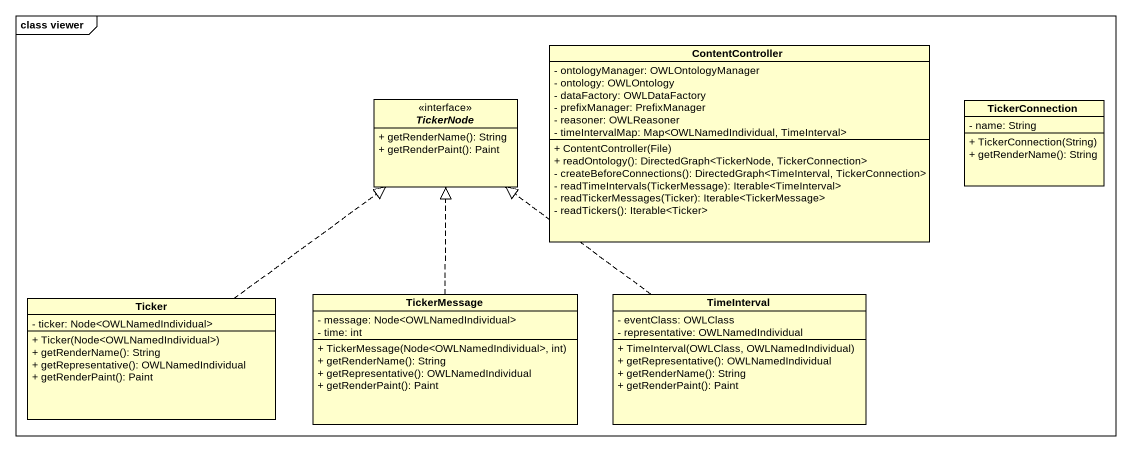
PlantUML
@startuml
mainframe class viewer
hide circle
hide empty members
skinparam classAttributeIconSize 0
class ContentController {
  - ontologyManager: OWLOntologyManager
  - ontology: OWLOntology
  - dataFactory: OWLDataFactory
  - prefixManager: PrefixManager
  - reasoner: OWLReasoner
  - timeIntervalMap: Map<OWLNamedIndividual, TimeInterval>
  + ContentController(File)
  + readOntology(): DirectedGraph<TickerNode, TickerConnection>
  - createBeforeConnections(): DirectedGraph<TimeInterval, TickerConnection>
  - readTimeIntervals(TickerMessage): Iterable<TimeInterval>
  - readTickerMessages(Ticker): Iterable<TickerMessage>
  - readTickers(): Iterable<Ticker>
}
interface TickerNode <<interface>> {
  + getRenderName(): String
  + getRenderPaint(): Paint
}
class TickerConnection {
  - name: String
  + TickerConnection(String)
  + getRenderName(): String
}
class Ticker {
  - ticker: Node<OWLNamedIndividual>
  + Ticker(Node<OWLNamedIndividual>)
  + getRenderName(): String
  + getRepresentative(): OWLNamedIndividual
  + getRenderPaint(): Paint
}
class TickerMessage {
  - message: Node<OWLNamedIndividual>
  - time: int
  + TickerMessage(Node<OWLNamedIndividual>, int)
  + getRenderName(): String
  + getRepresentative(): OWLNamedIndividual
  + getRenderPaint(): Paint
}
class TimeInterval {
  - eventClass: OWLClass
  - representative: OWLNamedIndividual
  + TimeInterval(OWLClass, OWLNamedIndividual)
  + getRepresentative(): OWLNamedIndividual
  + getRenderName(): String
  + getRenderPaint(): Paint
}
Ticker .up.|> TickerNode
TickerMessage .up.|> TickerNode
TimeInterval .up.|> TickerNode
@enduml
